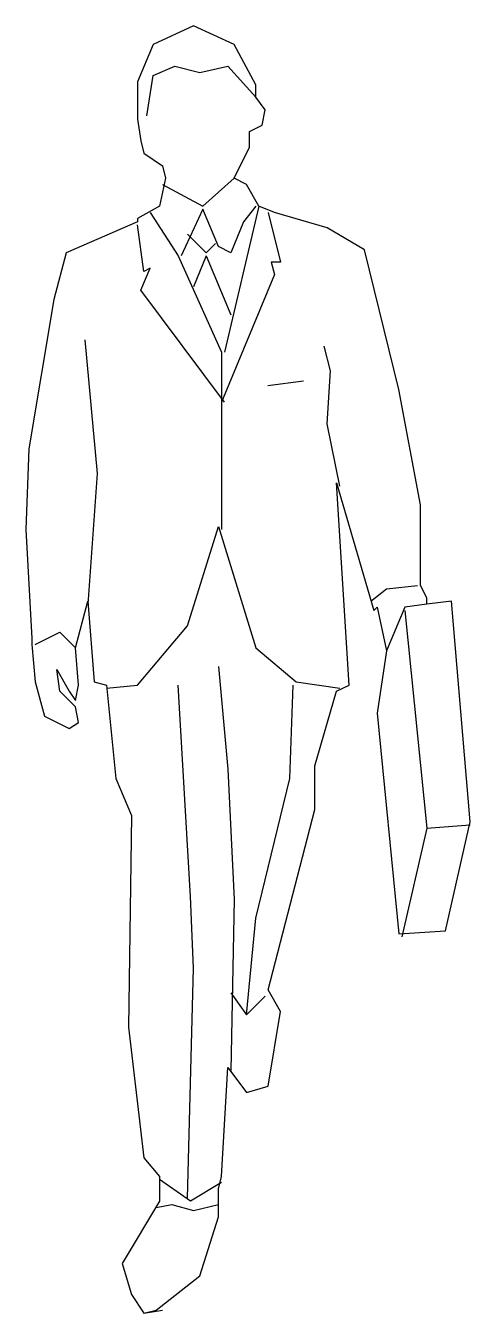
# Model space of a CAD drawing. Extents: x 7.14 to 7.76, y -4.56 to -2.75.
import ezdxf

# ---------------------------------------------------------------- set-up
doc = ezdxf.new("R2010")
doc.units = 0
doc.header["$MEASUREMENT"] = 0
doc.layers.get('0').update_dxf_attribs({"linetype": 'CONTINUOUS'})

msp = doc.modelspace()

# ---------------------------------------------------------------- linework, layer by layer
for p, q in [((7.3733, -2.7459), (7.3164, -2.7722)), ((7.4302, -2.7722), (7.3733, -2.7459)), ((7.3164, -2.7722), (7.2945, -2.8247)), ((7.4608, -2.8291), (7.4302, -2.7722)), ((7.3164, -2.8159), (7.347, -2.8028)), ((7.347, -2.8028), (7.382, -2.8115)), ((7.382, -2.8115), (7.4214, -2.8028)), ((7.4214, -2.8028), (7.4608, -2.8466)), ((7.2945, -2.8247), (7.2945, -2.8684)), ((7.3076, -2.8728), (7.3164, -2.8159)), ((7.4608, -2.8466), (7.4608, -2.8291)), ((7.4739, -2.8641), (7.4608, -2.8466)), ((7.2945, -2.8684), (7.2945, -2.8772)), ((7.2945, -2.8772), (7.2989, -2.9078)), ((7.4696, -2.8859), (7.4739, -2.8641)), ((7.452, -2.8947), (7.4696, -2.8859)), ((7.452, -2.9166), (7.452, -2.8947)), ((7.2989, -2.9078), (7.3033, -2.9253)), ((7.4302, -2.9603), (7.452, -2.9166)), ((7.3033, -2.9253), (7.3295, -2.9428)), ((7.3295, -2.9428), (7.3339, -2.9603)), ((7.3339, -2.9603), (7.3251, -2.9997)), ((7.3295, -2.9691), (7.3864, -2.9997)), ((7.3864, -2.9997), (7.4302, -2.9603)), ((7.4477, -2.9691), (7.4302, -2.9603)), ((7.4652, -2.9997), (7.4477, -2.9691)), ((7.3251, -2.9997), (7.2945, -3.0172)), ((7.3864, -3.0041), (7.3558, -3.0697)), ((7.4083, -3.0566), (7.3864, -3.0041)), ((7.4652, -2.9997), (7.417, -3.2054)), ((7.4608, -2.9997), (7.4433, -3.0216)), ((7.4871, -3.0085), (7.4652, -2.9997)), ((7.2945, -3.0216), (7.1939, -3.0654)), ((7.2945, -3.0172), (7.2945, -3.0216)), ((7.312, -3.0085), (7.3514, -3.0697)), ((7.4433, -3.0216), (7.4258, -3.0654)), ((7.4783, -3.0085), (7.4958, -3.0785)), ((7.5614, -3.0303), (7.4871, -3.0085)), ((7.3033, -3.0916), (7.2945, -3.026)), ((7.3645, -3.0391), (7.3908, -3.0654)), ((7.614, -3.061), (7.5614, -3.0303)), ((7.3908, -3.0654), (7.4039, -3.0522)), ((7.4258, -3.0654), (7.4083, -3.0566)), ((7.6621, -3.2579), (7.614, -3.061)), ((7.1939, -3.0654), (7.1764, -3.131)), ((7.3514, -3.0697), (7.4127, -3.2054)), ((7.3908, -3.0697), (7.3733, -3.1135)), ((7.3908, -3.0697), (7.4258, -3.1529)), ((7.4958, -3.0785), (7.4827, -3.0785)), ((7.4827, -3.0785), (7.4871, -3.096)), ((7.2989, -3.1179), (7.312, -3.0872)), ((7.312, -3.0872), (7.3033, -3.0916)), ((7.4871, -3.096), (7.4127, -3.2754)), ((7.1764, -3.131), (7.1413, -3.341)), ((7.417, -3.2754), (7.2989, -3.1179)), ((7.2201, -3.1879), (7.2376, -3.376)), ((7.4127, -3.2054), (7.4127, -3.4548)), ((7.5658, -3.2316), (7.5571, -3.1966)), ((7.5614, -3.306), (7.5658, -3.2316)), ((7.4779, -3.2519), (7.5282, -3.2456)), ((7.6927, -3.4198), (7.6621, -3.2579)), ((7.5789, -3.3936), (7.5614, -3.306)), ((7.1413, -3.341), (7.137, -3.4548)), ((7.2376, -3.376), (7.2245, -3.5598)), ((7.5746, -3.3892), (7.6271, -3.5686)), ((7.5921, -3.6736), (7.5746, -3.3892)), ((7.6927, -3.5336), (7.6927, -3.4198)), ((7.137, -3.4548), (7.1457, -3.608)), ((7.3645, -3.5905), (7.4083, -3.4504)), ((7.4083, -3.4504), (7.4608, -3.6211)), ((7.6227, -3.5555), (7.6446, -3.538)), ((7.6446, -3.538), (7.6884, -3.5336)), ((7.7015, -3.5511), (7.6927, -3.5336)), ((7.207, -3.6211), (7.2245, -3.5555)), ((7.2245, -3.5555), (7.2332, -3.6692)), ((7.6271, -3.5686), (7.6315, -3.5642)), ((7.6315, -3.5642), (7.6446, -3.6255)), ((7.6708, -3.5642), (7.6446, -3.6255)), ((7.7015, -3.5598), (7.6708, -3.5642)), ((7.6708, -3.5686), (7.7015, -3.8749)), ((7.7015, -3.5598), (7.7015, -3.5511)), ((7.7365, -3.5555), (7.7015, -3.5598)), ((7.7627, -3.8662), (7.7365, -3.5555)), ((7.1501, -3.6167), (7.1851, -3.5992)), ((7.1851, -3.5992), (7.207, -3.6211)), ((7.2945, -3.6736), (7.3645, -3.5905)), ((7.1457, -3.608), (7.1457, -3.6167)), ((7.1457, -3.6167), (7.1501, -3.6692)), ((7.2114, -3.6736), (7.207, -3.6211)), ((7.207, -3.6211), (7.207, -3.6211)), ((7.4608, -3.6211), (7.5177, -3.6692)), ((7.6446, -3.6255), (7.6315, -3.713)), ((7.1851, -3.6824), (7.1807, -3.6517)), ((7.1807, -3.6517), (7.1982, -3.6824)), ((7.4083, -3.6474), (7.4214, -3.7918)), ((7.4083, -3.6474), (7.4083, -3.6474)), ((7.1501, -3.6692), (7.1632, -3.7174)), ((7.207, -3.6955), (7.2114, -3.6736)), ((7.2332, -3.6692), (7.2508, -3.6736)), ((7.2508, -3.678), (7.2945, -3.6736)), ((7.2508, -3.6736), (7.2639, -3.8049)), ((7.3689, -3.9712), (7.3514, -3.6736)), ((7.5089, -3.8049), (7.5133, -3.6736)), ((7.5177, -3.6692), (7.5789, -3.678)), ((7.5746, -3.6824), (7.5921, -3.6736)), ((7.207, -3.7043), (7.1851, -3.6824)), ((7.1982, -3.6824), (7.207, -3.6955)), ((7.5439, -3.7874), (7.5746, -3.6824)), ((7.2114, -3.7261), (7.207, -3.7043)), ((7.6315, -3.713), (7.6621, -4.0237)), ((7.1632, -3.7174), (7.1982, -3.7349)), ((7.1982, -3.7349), (7.2114, -3.7261)), ((7.4214, -3.7918), (7.4302, -3.9756)), ((7.5439, -3.8487), (7.5439, -3.7874)), ((7.2639, -3.8049), (7.2858, -3.8574)), ((7.4608, -4.0018), (7.5089, -3.8049)), ((7.2858, -3.8574), (7.2814, -4.155)), ((7.4783, -4.1025), (7.5439, -3.8487)), ((7.7015, -3.8749), (7.6665, -4.0281)), ((7.7015, -3.8749), (7.7627, -3.8705)), ((7.7277, -4.0193), (7.7627, -3.8662)), ((7.3733, -4.0718), (7.3689, -3.9712)), ((7.4302, -3.9756), (7.4258, -4.2162)), ((7.4477, -4.1375), (7.4608, -4.0018)), ((7.6621, -4.0237), (7.7277, -4.0193)), ((7.3645, -4.3957), (7.3733, -4.0718)), ((7.4258, -4.1068), (7.4477, -4.1375)), ((7.4477, -4.1375), (7.4739, -4.1112)), ((7.4958, -4.1331), (7.4783, -4.1025)), ((7.4783, -4.2381), (7.4958, -4.1331)), ((7.2814, -4.155), (7.3033, -4.3388)), ((7.4127, -4.365), (7.4214, -4.2119)), ((7.4214, -4.2119), (7.4477, -4.2469)), ((7.4477, -4.2469), (7.4783, -4.2381)), ((7.3033, -4.3388), (7.3251, -4.365)), ((7.3251, -4.365), (7.3251, -4.4)), ((7.4083, -4.3825), (7.4127, -4.365)), ((7.3689, -4.4), (7.3251, -4.3694)), ((7.4127, -4.3738), (7.3689, -4.4)), ((7.4083, -4.4219), (7.4083, -4.3825)), ((7.3251, -4.4), (7.2726, -4.4876)), ((7.3208, -4.4088), (7.3426, -4.4044)), ((7.3426, -4.4044), (7.3733, -4.4132)), ((7.3733, -4.4132), (7.4083, -4.4044)), ((7.382, -4.5051), (7.4083, -4.4219)), ((7.2726, -4.4876), (7.2858, -4.5313)), ((7.3208, -4.5532), (7.382, -4.5051)), ((7.2858, -4.5313), (7.3033, -4.5576)), ((7.3033, -4.5576), (7.3208, -4.5532)), ((7.3033, -4.5576), (7.3295, -4.5532))]:
    msp.add_line(p, q)

doc.saveas('drawing.dxf')
